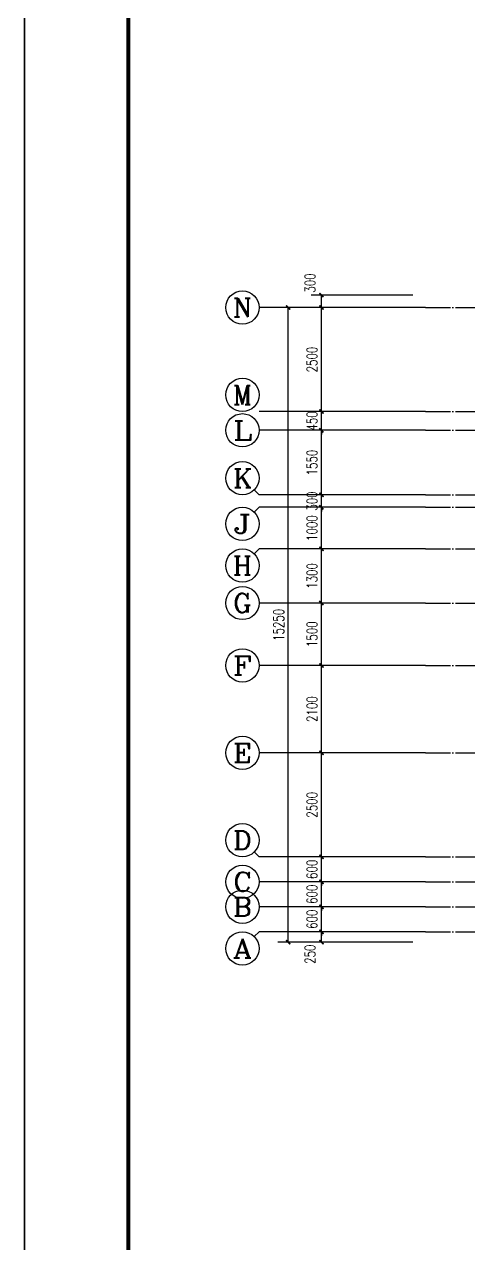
# Model space of a CAD drawing. Extents: x 393367 to 3005760, y 4998 to 826018.
# Drawn here: x 2635031 to 2645711, y 480007 to 509305 of the extents above; entities that cross this region are included whole.
import ezdxf
from ezdxf.enums import TextEntityAlignment as Align

# ---------------------------------------------------------------- set-up
doc = ezdxf.new("R2010")
doc.units = 0
doc.header["$LTSCALE"] = 1000
doc.linetypes.add('DOTE', pattern=[2.42, 2, -0.2, 0.02, -0.2])
doc.layers.get('0').update_dxf_attribs({"linetype": 'CONTINUOUS'})
doc.layers.get('Defpoints').update_dxf_attribs({"linetype": 'CONTINUOUS'})
for name, color, linetype in [('-TK', 7, 'CONTINUOUS'), ('AXIS', 3, 'CONTINUOUS'), ('AXIS_TEXT', 7, 'CONTINUOUS'), ('DOTE', 8, 'DOTE')]:
    doc.layers.add(name, color=color, linetype=linetype)
doc.layers.add('yichutu', color=7, linetype='CONTINUOUS', true_color=0xffffff, plot=False)
doc.styles.add('_TCH_AXIS', font='COMPLEX', dxfattribs={"bigfont": 'GBCBIG'})
doc.styles.add('_TCH_DIM_T3', font='SIMPLEX', dxfattribs={"width": 0.705882, "bigfont": 'GBCBIG'})
doc.styles.add('COMPLEX', font='COMPLEX')
doc.dimstyles.new('_TCH_ARCH&&100', dxfattribs={"dimtxt": 255, "dimasz": 100, "dimexe": 250, "dimexo": 300, "dimgap": 100, "dimtad": 1, "dimdec": 0, "dimzin": 0, "dimdsep": 46, "dimtxsty": '_TCH_DIM_T3', "dimblk": 'ARCHTICK', "dimcen": 0.09, "dimclrt": 7, "dimazin": 2, "dimtfac": 1, "dimtdec": 0, "dimtix": 1, "dimtmove": 2, "dimatfit": 3, "dimldrblk": 'ARCHTICK', "dimfxl": 1, "dimtolj": 1, "dimtzin": 0, "dimarcsym": 0})

# ---------------------------------------------------------------- blocks, each defined once
blk = doc.blocks.new('A1')
blk.add_lwpolyline([(0, 59400), (0, 0), (84100, 0), (84100, 59400)], close=True)
at = {"const_width": 100}
blk.add_lwpolyline([(2500, 58400), (2500, 1000), (83100, 1000), (83100, 58400)], close=True, dxfattribs=at)
blk = doc.blocks.new('_ArchTick')
at = {"color": 0, "linetype": 'ByBlock', "const_width": 0.4}
blk.add_lwpolyline([(-0.5, -0.5), (0.5, 0.5)], dxfattribs=at)
blk = doc.blocks.new('*D2884')
at = {"layer": 'AXIS', "color": 0, "lineweight": -2}
for p, q in [((2644373, 487501), (2641923, 487501)), ((2644373, 487251), (2641923, 487251)), ((2642173, 487251), (2642173, 487501))]:
    blk.add_line(p, q, dxfattribs=at)
at = {"layer": 'Defpoints', "color": 0}
for p in [(2642173, 487501), (2644673, 487501), (2644673, 487251)]:
    blk.add_point(p, dxfattribs=at)
at = {"layer": 'AXIS', "color": 0, "lineweight": -2, "xscale": 100, "yscale": 100, "zscale": 100}
for p, rotation in [((2642173, 487501), 90), ((2642173, 487251), 270)]:
    blk.add_blockref('_ArchTick', p, dxfattribs=dict(at, rotation=rotation))
at = {"layer": 'AXIS', "color": 7, "insert": (2641898, 486962), "char_height": 255, "attachment_point": 5, "rotation": 90, "style": '_TCH_DIM_T3'}
blk.add_mtext('\\A1;250', dxfattribs=at)
blk = doc.blocks.new('*D2885')
at = {"layer": 'AXIS', "color": 0, "lineweight": -2}
for p, q in [((2642173, 488101), (2642173, 488201)), ((2644373, 488101), (2641923, 488101)), ((2642173, 487501), (2642173, 488101)), ((2644373, 487501), (2641923, 487501)), ((2642173, 487501), (2642173, 487401))]:
    blk.add_line(p, q, dxfattribs=at)
at = {"layer": 'Defpoints', "color": 0}
for p in [(2642173, 488101), (2644673, 488101), (2644673, 487501)]:
    blk.add_point(p, dxfattribs=at)
at = {"layer": 'AXIS', "color": 0, "lineweight": -2, "xscale": 100, "yscale": 100, "zscale": 100}
for p, rotation in [((2642173, 488101), 270), ((2642173, 487501), 90)]:
    blk.add_blockref('_ArchTick', p, dxfattribs=dict(at, rotation=rotation))
at = {"layer": 'AXIS', "color": 7, "insert": (2641946, 487801), "char_height": 255, "attachment_point": 5, "rotation": 90, "style": '_TCH_DIM_T3'}
blk.add_mtext('\\A1;600', dxfattribs=at)
blk = doc.blocks.new('*D2886')
at = {"layer": 'AXIS', "color": 0, "lineweight": -2}
for p, q in [((2644373, 488701), (2641923, 488701)), ((2642173, 488701), (2642173, 488801)), ((2642173, 488101), (2642173, 488701)), ((2644373, 488101), (2641923, 488101)), ((2642173, 488101), (2642173, 488001))]:
    blk.add_line(p, q, dxfattribs=at)
at = {"layer": 'Defpoints', "color": 0}
for p in [(2642173, 488701), (2644673, 488701), (2644673, 488101)]:
    blk.add_point(p, dxfattribs=at)
at = {"layer": 'AXIS', "color": 0, "lineweight": -2, "xscale": 100, "yscale": 100, "zscale": 100}
for p, rotation in [((2642173, 488701), 270), ((2642173, 488101), 90)]:
    blk.add_blockref('_ArchTick', p, dxfattribs=dict(at, rotation=rotation))
at = {"layer": 'AXIS', "color": 7, "insert": (2641946, 488401), "char_height": 255, "attachment_point": 5, "rotation": 90, "style": '_TCH_DIM_T3'}
blk.add_mtext('\\A1;600', dxfattribs=at)
blk = doc.blocks.new('*D2887')
at = {"layer": 'AXIS', "color": 0, "lineweight": -2}
for p, q in [((2644373, 489301), (2641923, 489301)), ((2642173, 489301), (2642173, 489401)), ((2642173, 488701), (2642173, 489301)), ((2644373, 488701), (2641923, 488701)), ((2642173, 488701), (2642173, 488601))]:
    blk.add_line(p, q, dxfattribs=at)
at = {"layer": 'Defpoints', "color": 0}
for p in [(2642173, 489301), (2644673, 489301), (2644673, 488701)]:
    blk.add_point(p, dxfattribs=at)
at = {"layer": 'AXIS', "color": 0, "lineweight": -2, "xscale": 100, "yscale": 100, "zscale": 100}
for p, rotation in [((2642173, 489301), 270), ((2642173, 488701), 90)]:
    blk.add_blockref('_ArchTick', p, dxfattribs=dict(at, rotation=rotation))
at = {"layer": 'AXIS', "color": 7, "insert": (2641946, 489001), "char_height": 255, "attachment_point": 5, "rotation": 90, "style": '_TCH_DIM_T3'}
blk.add_mtext('\\A1;600', dxfattribs=at)
blk = doc.blocks.new('*D2888')
at = {"layer": 'AXIS', "color": 0, "lineweight": -2}
for p, q in [((2644373, 491801), (2641923, 491801)), ((2642173, 489301), (2642173, 491801)), ((2644373, 489301), (2641923, 489301))]:
    blk.add_line(p, q, dxfattribs=at)
at = {"layer": 'Defpoints', "color": 0}
for p in [(2642173, 491801), (2644673, 491801), (2644673, 489301)]:
    blk.add_point(p, dxfattribs=at)
at = {"layer": 'AXIS', "color": 0, "lineweight": -2, "xscale": 100, "yscale": 100, "zscale": 100}
for p, rotation in [((2642173, 491801), 90), ((2642173, 489301), 270)]:
    blk.add_blockref('_ArchTick', p, dxfattribs=dict(at, rotation=rotation))
at = {"layer": 'AXIS', "color": 7, "insert": (2641946, 490551), "char_height": 255, "attachment_point": 5, "rotation": 90, "style": '_TCH_DIM_T3'}
blk.add_mtext('\\A1;2500', dxfattribs=at)
blk = doc.blocks.new('*D2889')
at = {"layer": 'AXIS', "color": 0, "lineweight": -2}
for p, q in [((2644373, 493901), (2641923, 493901)), ((2642173, 491801), (2642173, 493901)), ((2644373, 491801), (2641923, 491801))]:
    blk.add_line(p, q, dxfattribs=at)
at = {"layer": 'Defpoints', "color": 0}
for p in [(2642173, 493901), (2644673, 493901), (2644673, 491801)]:
    blk.add_point(p, dxfattribs=at)
at = {"layer": 'AXIS', "color": 0, "lineweight": -2, "xscale": 100, "yscale": 100, "zscale": 100}
for p, rotation in [((2642173, 493901), 90), ((2642173, 491801), 270)]:
    blk.add_blockref('_ArchTick', p, dxfattribs=dict(at, rotation=rotation))
at = {"layer": 'AXIS', "color": 7, "insert": (2641946, 492851), "char_height": 255, "attachment_point": 5, "rotation": 90, "style": '_TCH_DIM_T3'}
blk.add_mtext('\\A1;2100', dxfattribs=at)
blk = doc.blocks.new('*D2890')
at = {"layer": 'AXIS', "color": 0, "lineweight": -2}
for p, q in [((2644373, 495401), (2641923, 495401)), ((2642173, 493901), (2642173, 495401)), ((2644373, 493901), (2641923, 493901))]:
    blk.add_line(p, q, dxfattribs=at)
at = {"layer": 'Defpoints', "color": 0}
for p in [(2642173, 495401), (2644673, 495401), (2644673, 493901)]:
    blk.add_point(p, dxfattribs=at)
at = {"layer": 'AXIS', "color": 0, "lineweight": -2, "xscale": 100, "yscale": 100, "zscale": 100}
for p, rotation in [((2642173, 495401), 90), ((2642173, 493901), 270)]:
    blk.add_blockref('_ArchTick', p, dxfattribs=dict(at, rotation=rotation))
at = {"layer": 'AXIS', "color": 7, "insert": (2641946, 494651), "char_height": 255, "attachment_point": 5, "rotation": 90, "style": '_TCH_DIM_T3'}
blk.add_mtext('\\A1;1500', dxfattribs=at)
blk = doc.blocks.new('*D2891')
at = {"layer": 'AXIS', "color": 0, "lineweight": -2}
for p, q in [((2644373, 496701), (2641923, 496701)), ((2642173, 495401), (2642173, 496701)), ((2644373, 495401), (2641923, 495401))]:
    blk.add_line(p, q, dxfattribs=at)
at = {"layer": 'Defpoints', "color": 0}
for p in [(2642173, 496701), (2644673, 496701), (2644673, 495401)]:
    blk.add_point(p, dxfattribs=at)
at = {"layer": 'AXIS', "color": 0, "lineweight": -2, "xscale": 100, "yscale": 100, "zscale": 100}
for p, rotation in [((2642173, 496701), 90), ((2642173, 495401), 270)]:
    blk.add_blockref('_ArchTick', p, dxfattribs=dict(at, rotation=rotation))
at = {"layer": 'AXIS', "color": 7, "insert": (2641946, 496051), "char_height": 255, "attachment_point": 5, "rotation": 90, "style": '_TCH_DIM_T3'}
blk.add_mtext('\\A1;1300', dxfattribs=at)
blk = doc.blocks.new('*D2892')
at = {"layer": 'AXIS', "color": 0, "lineweight": -2}
for p, q in [((2644373, 497701), (2641923, 497701)), ((2642173, 496701), (2642173, 497701)), ((2644373, 496701), (2641923, 496701))]:
    blk.add_line(p, q, dxfattribs=at)
at = {"layer": 'Defpoints', "color": 0}
for p in [(2642173, 497701), (2644673, 497701), (2644673, 496701)]:
    blk.add_point(p, dxfattribs=at)
at = {"layer": 'AXIS', "color": 0, "lineweight": -2, "xscale": 100, "yscale": 100, "zscale": 100}
for p, rotation in [((2642173, 497701), 90), ((2642173, 496701), 270)]:
    blk.add_blockref('_ArchTick', p, dxfattribs=dict(at, rotation=rotation))
at = {"layer": 'AXIS', "color": 7, "insert": (2641946, 497201), "char_height": 255, "attachment_point": 5, "rotation": 90, "style": '_TCH_DIM_T3'}
blk.add_mtext('\\A1;1000', dxfattribs=at)
blk = doc.blocks.new('*D2893')
at = {"layer": 'AXIS', "color": 0, "lineweight": -2}
for p, q in [((2642173, 498001), (2642173, 498101)), ((2644373, 498001), (2641923, 498001)), ((2642173, 497701), (2642173, 498001)), ((2644373, 497701), (2641923, 497701)), ((2642173, 497701), (2642173, 497601))]:
    blk.add_line(p, q, dxfattribs=at)
at = {"layer": 'Defpoints', "color": 0}
for p in [(2642173, 498001), (2644673, 498001), (2644673, 497701)]:
    blk.add_point(p, dxfattribs=at)
at = {"layer": 'AXIS', "color": 0, "lineweight": -2, "xscale": 100, "yscale": 100, "zscale": 100}
for p, rotation in [((2642173, 498001), 270), ((2642173, 497701), 90)]:
    blk.add_blockref('_ArchTick', p, dxfattribs=dict(at, rotation=rotation))
at = {"layer": 'AXIS', "color": 7, "insert": (2641946, 497851), "char_height": 255, "attachment_point": 5, "rotation": 90, "style": '_TCH_DIM_T3'}
blk.add_mtext('\\A1;300', dxfattribs=at)
blk = doc.blocks.new('*D2894')
at = {"layer": 'AXIS', "color": 0, "lineweight": -2}
for p, q in [((2644373, 499551), (2641923, 499551)), ((2642173, 498001), (2642173, 499551)), ((2644373, 498001), (2641923, 498001))]:
    blk.add_line(p, q, dxfattribs=at)
at = {"layer": 'Defpoints', "color": 0}
for p in [(2642173, 499551), (2644673, 499551), (2644673, 498001)]:
    blk.add_point(p, dxfattribs=at)
at = {"layer": 'AXIS', "color": 0, "lineweight": -2, "xscale": 100, "yscale": 100, "zscale": 100}
for p, rotation in [((2642173, 499551), 90), ((2642173, 498001), 270)]:
    blk.add_blockref('_ArchTick', p, dxfattribs=dict(at, rotation=rotation))
at = {"layer": 'AXIS', "color": 7, "insert": (2641946, 498776), "char_height": 255, "attachment_point": 5, "rotation": 90, "style": '_TCH_DIM_T3'}
blk.add_mtext('\\A1;1550', dxfattribs=at)
blk = doc.blocks.new('*D2895')
at = {"layer": 'AXIS', "color": 0, "lineweight": -2}
for p, q in [((2644373, 502501), (2641123, 502501)), ((2641373, 487251), (2641373, 502501)), ((2644373, 487251), (2641123, 487251))]:
    blk.add_line(p, q, dxfattribs=at)
at = {"layer": 'Defpoints', "color": 0}
for p in [(2641373, 502501), (2644673, 502501), (2644673, 487251)]:
    blk.add_point(p, dxfattribs=at)
at = {"layer": 'AXIS', "color": 0, "lineweight": -2, "xscale": 100, "yscale": 100, "zscale": 100}
for p, rotation in [((2641373, 502501), 90), ((2641373, 487251), 270)]:
    blk.add_blockref('_ArchTick', p, dxfattribs=dict(at, rotation=rotation))
at = {"layer": 'AXIS', "color": 7, "insert": (2641146, 494876), "char_height": 255, "attachment_point": 5, "rotation": 90, "style": '_TCH_DIM_T3'}
blk.add_mtext('\\A1;15250', dxfattribs=at)
blk = doc.blocks.new('_axiso')
blk.add_circle((0, 0), 0.5)
at = {"layer": 'AXIS_TEXT', "style": 'COMPLEX', "width": 1.041667}
blk.add_attdef('A', text='', height=0.56, dxfattribs=at).set_placement((-0.25, -0.28), (0.25, -0.28), align=Align.FIT)
blk = doc.blocks.new('*D2921')
at = {"layer": 'AXIS', "color": 0, "lineweight": -2}
for p, q in [((2644373, 502501), (2641923, 502501)), ((2642173, 500001), (2642173, 502501)), ((2644373, 500001), (2641923, 500001))]:
    blk.add_line(p, q, dxfattribs=at)
at = {"layer": 'Defpoints', "color": 0}
for p in [(2642173, 502501), (2644673, 502501), (2644673, 500001)]:
    blk.add_point(p, dxfattribs=at)
at = {"layer": 'AXIS', "color": 0, "lineweight": -2, "xscale": 100, "yscale": 100, "zscale": 100}
for p, rotation in [((2642173, 502501), 90), ((2642173, 500001), 270)]:
    blk.add_blockref('_ArchTick', p, dxfattribs=dict(at, rotation=rotation))
at = {"layer": 'AXIS', "color": 7, "insert": (2641946, 501251), "char_height": 255, "attachment_point": 5, "rotation": 90, "style": '_TCH_DIM_T3'}
blk.add_mtext('\\A1;2500', dxfattribs=at)
blk = doc.blocks.new('*D2922')
at = {"layer": 'AXIS', "color": 0, "lineweight": -2}
for p, q in [((2644373, 502801), (2641923, 502801)), ((2642173, 502501), (2642173, 502801)), ((2644373, 502501), (2641923, 502501))]:
    blk.add_line(p, q, dxfattribs=at)
at = {"layer": 'Defpoints', "color": 0}
for p in [(2642173, 502801), (2644673, 502801), (2644673, 502501)]:
    blk.add_point(p, dxfattribs=at)
at = {"layer": 'AXIS', "color": 0, "lineweight": -2, "xscale": 100, "yscale": 100, "zscale": 100}
for p, rotation in [((2642173, 502801), 90), ((2642173, 502501), 270)]:
    blk.add_blockref('_ArchTick', p, dxfattribs=dict(at, rotation=rotation))
at = {"layer": 'AXIS', "color": 7, "insert": (2641898, 503090), "char_height": 255, "attachment_point": 5, "rotation": 90, "style": '_TCH_DIM_T3'}
blk.add_mtext('\\A1;300', dxfattribs=at)
blk = doc.blocks.new('*D2923')
at = {"layer": 'AXIS', "color": 0, "lineweight": -2}
for p, q in [((2644373, 500001), (2641923, 500001)), ((2642173, 500001), (2642173, 500101)), ((2642173, 499551), (2642173, 500001)), ((2644373, 499551), (2641923, 499551)), ((2642173, 499551), (2642173, 499451))]:
    blk.add_line(p, q, dxfattribs=at)
at = {"layer": 'Defpoints', "color": 0}
for p in [(2642173, 500001), (2644673, 500001), (2644673, 499551)]:
    blk.add_point(p, dxfattribs=at)
at = {"layer": 'AXIS', "color": 0, "lineweight": -2, "xscale": 100, "yscale": 100, "zscale": 100}
for p, rotation in [((2642173, 500001), 270), ((2642173, 499551), 90)]:
    blk.add_blockref('_ArchTick', p, dxfattribs=dict(at, rotation=rotation))
at = {"layer": 'AXIS', "color": 7, "insert": (2641946, 499776), "char_height": 255, "attachment_point": 5, "rotation": 90, "style": '_TCH_DIM_T3'}
blk.add_mtext('\\A1;450', dxfattribs=at)
blk = doc.blocks.new('yct-841-594-84100-59400-100-1000')
at = {"layer": 'yichutu', "color": 7, "true_color": 0xffffff}
blk.add_lwpolyline([(0, 0), (0, 59400), (84100, 59400), (84100, 0)], close=True, dxfattribs=at)

msp = doc.modelspace()

# ---------------------------------------------------------------- linework, layer by layer
at = {"layer": 'AXIS'}
for p, q in [((2644673.32484, 502500.93054), (2640673.32484, 502500.93054)), ((2644673.32484, 500000.93054), (2640673.32484, 500000.93054)), ((2644673.32484, 499550.93054), (2640673.32484, 499550.93054)), ((2640556.16755, 498118.08783), (2640673.32484, 498000.93054)), ((2644673.32484, 498000.93054), (2640673.32484, 498000.93054)), ((2640556.16755, 497583.77326), (2640673.32484, 497700.93054)), ((2644673.32484, 497700.93054), (2640673.32484, 497700.93054)), ((2640556.16755, 496583.77325), (2640673.32484, 496700.93054)), ((2644673.32484, 496700.93054), (2640673.32484, 496700.93054)), ((2644673.32484, 495400.93054), (2640673.32484, 495400.93054)), ((2644673.32484, 493900.93054), (2640673.32484, 493900.93054)), ((2644673.32484, 491800.93054), (2640673.32484, 491800.93054)), ((2640556.16755, 489418.08782), (2640673.32484, 489300.93054)), ((2644673.32484, 489300.93054), (2640673.32484, 489300.93054)), ((2644673.32484, 488700.93054), (2640673.32484, 488700.93054)), ((2644673.32484, 488100.93054), (2640673.32484, 488100.93054)), ((2640556.16755, 487383.77325), (2640673.32484, 487500.93054)), ((2644673.32484, 487500.93054), (2640673.32484, 487500.93054))]:
    msp.add_line(p, q, dxfattribs=at)
at = {"layer": 'DOTE', "linetype": 'DOTE', "ltscale": 0.3}
for p, q in [((2644673.32484, 502500.93054), (2703473.32484, 502500.93054)), ((2644673.32484, 500000.93054), (2703473.32484, 500000.93054)), ((2644673.32484, 499550.93054), (2703473.32484, 499550.93054)), ((2644673.32484, 498000.93054), (2703473.32484, 498000.93054)), ((2644673.32484, 497700.93054), (2703473.32484, 497700.93054)), ((2644673.32484, 496700.93054), (2703473.32484, 496700.93054)), ((2644673.32484, 495400.93054), (2703473.32484, 495400.93054)), ((2644673.32484, 493900.93054), (2703473.32484, 493900.93054)), ((2644673.32484, 491800.93054), (2703473.32484, 491800.93054)), ((2644673.32484, 489300.93054), (2703473.32484, 489300.93054)), ((2644673.32484, 488700.93054), (2703473.32484, 488700.93054)), ((2644673.32484, 488100.93054), (2703473.32484, 488100.93054)), ((2644673.32484, 487500.93054), (2703473.32484, 487500.93054))]:
    msp.add_line(p, q, dxfattribs=at)

# ---------------------------------------------------------------- block references
at = {"layer": '-TK'}
msp.add_blockref('A1', (2635031.48405, 458562.12225), dxfattribs=at)
at = {"layer": 'AXIS'}
ref = msp.add_blockref('_axiso', (2640273.32484, 502500.93054), dxfattribs=dict(at, xscale=800, yscale=800, zscale=800))
ref.add_attrib('A', 'N', dxfattribs={"layer": 'AXIS_TEXT', "height": 452.54834, "style": '_TCH_AXIS', "width": 1.105263}).set_placement((2640047.05067, 502274.65637), (2640499.59901, 502274.65637), align=Align.FIT)
ref = msp.add_blockref('_axiso', (2640273.32484, 500400.93054), dxfattribs=dict(at, xscale=800, yscale=800, zscale=800))
ref.add_attrib('A', 'M', dxfattribs={"layer": 'AXIS_TEXT', "height": 452.54834, "style": '_TCH_AXIS'}).set_placement((2640047.05067, 500174.65637), (2640499.59901, 500174.65637), align=Align.FIT)
ref = msp.add_blockref('_axiso', (2640273.32484, 499550.93054), dxfattribs=dict(at, xscale=800, yscale=800, zscale=800))
ref.add_attrib('A', 'L', dxfattribs={"layer": 'AXIS_TEXT', "height": 452.54834, "style": '_TCH_AXIS', "width": 1.4}).set_placement((2640047.05067, 499324.65637), (2640499.59901, 499324.65637), align=Align.FIT)
ref = msp.add_blockref('_axiso', (2640273.32484, 498400.93054), dxfattribs=dict(at, xscale=800, yscale=800, zscale=800))
ref.add_attrib('A', 'K', dxfattribs={"layer": 'AXIS_TEXT', "height": 452.54834, "style": '_TCH_AXIS', "width": 1.105263}).set_placement((2640047.05067, 498174.65637), (2640499.59901, 498174.65637), align=Align.FIT)
ref = msp.add_blockref('_axiso', (2640273.32484, 497300.93054), dxfattribs=dict(at, xscale=800, yscale=800, zscale=800))
ref.add_attrib('A', 'J', dxfattribs={"layer": 'AXIS_TEXT', "height": 452.54834, "style": '_TCH_AXIS', "width": 1.909091}).set_placement((2640047.05067, 497074.65637), (2640499.59901, 497074.65637), align=Align.FIT)
ref = msp.add_blockref('_axiso', (2640273.32484, 496300.93054), dxfattribs=dict(at, xscale=800, yscale=800, zscale=800))
ref.add_attrib('A', 'H', dxfattribs={"layer": 'AXIS_TEXT', "height": 452.54834, "style": '_TCH_AXIS', "width": 1.05}).set_placement((2640047.05067, 496074.65637), (2640499.59901, 496074.65637), align=Align.FIT)
ref = msp.add_blockref('_axiso', (2640273.32484, 495400.93054), dxfattribs=dict(at, xscale=800, yscale=800, zscale=800))
ref.add_attrib('A', 'G', dxfattribs={"layer": 'AXIS_TEXT', "height": 452.54834, "style": '_TCH_AXIS', "width": 1.166667}).set_placement((2640047.05067, 495174.65637), (2640499.59901, 495174.65637), align=Align.FIT)
ref = msp.add_blockref('_axiso', (2640273.32484, 493900.93054), dxfattribs=dict(at, xscale=800, yscale=800, zscale=800))
ref.add_attrib('A', 'F', dxfattribs={"layer": 'AXIS_TEXT', "height": 452.54834, "style": '_TCH_AXIS', "width": 1.3125}).set_placement((2640047.05067, 493674.65637), (2640499.59901, 493674.65637), align=Align.FIT)
ref = msp.add_blockref('_axiso', (2640273.32484, 491800.93054), dxfattribs=dict(at, xscale=800, yscale=800, zscale=800))
ref.add_attrib('A', 'E', dxfattribs={"layer": 'AXIS_TEXT', "height": 452.54834, "style": '_TCH_AXIS', "width": 1.3125}).set_placement((2640047.05067, 491574.65637), (2640499.59901, 491574.65637), align=Align.FIT)
ref = msp.add_blockref('_axiso', (2640273.32484, 489700.93054), dxfattribs=dict(at, xscale=800, yscale=800, zscale=800))
ref.add_attrib('A', 'D', dxfattribs={"layer": 'AXIS_TEXT', "height": 452.54834, "style": '_TCH_AXIS', "width": 1.235294}).set_placement((2640047.05067, 489474.65637), (2640499.59901, 489474.65637), align=Align.FIT)
ref = msp.add_blockref('_axiso', (2640273.32484, 488700.93054), dxfattribs=dict(at, xscale=800, yscale=800, zscale=800))
ref.add_attrib('A', 'C', dxfattribs={"layer": 'AXIS_TEXT', "height": 452.54834, "style": '_TCH_AXIS', "width": 1.4}).set_placement((2640047.05067, 488474.65637), (2640499.59901, 488474.65637), align=Align.FIT)
ref = msp.add_blockref('_axiso', (2640273.32484, 488100.93054), dxfattribs=dict(at, xscale=800, yscale=800, zscale=800))
ref.add_attrib('A', 'B', dxfattribs={"layer": 'AXIS_TEXT', "height": 452.54834, "style": '_TCH_AXIS', "width": 1.235294}).set_placement((2640047.05067, 487874.65637), (2640499.59901, 487874.65637), align=Align.FIT)
ref = msp.add_blockref('_axiso', (2640273.32484, 487100.93054), dxfattribs=dict(at, xscale=800, yscale=800, zscale=800))
ref.add_attrib('A', 'A', dxfattribs={"layer": 'AXIS_TEXT', "height": 452.54834, "style": '_TCH_AXIS', "width": 1.166667}).set_placement((2640047.05067, 486874.65637), (2640499.59901, 486874.65637), align=Align.FIT)
at = {"layer": 'yichutu'}
msp.add_blockref('yct-841-594-84100-59400-100-1000', (2635031.48405, 458562.12225), dxfattribs=at)

# ---------------------------------------------------------------- dimensions: what is measured, and where the dimension line sits
at = {"layer": 'AXIS'}
for base, p1, p2, picture, middle in [((2642173.32484, 502801.03609), (2644673.32484, 502500.93054), (2644673.32484, 502801.03609), '*D2922', (2641898.32484, 503090.03609)), ((2642173.32484, 487500.93054), (2644673.32484, 487250.93054), (2644673.32484, 487500.93054), '*D2884', (2641898.32484, 486961.93054))]:
    dim = msp.add_linear_dim(base=base, p1=p1, p2=p2, angle=90, dimstyle='_TCH_ARCH&&100', dxfattribs=at)
    dim.commit()
    dim.dimension.update_dxf_attribs({"geometry": picture, "text_midpoint": middle, "dimtype": 161})
for p1, p2, distance, picture, middle in [((2644673.32484, 487250.93054), (2644673.32484, 502500.93054), 3300, '*D2895', (2641145.82484, 494875.93054)), ((2644673.32484, 500000.93054), (2644673.32484, 502500.93054), 2500, '*D2921', (2641945.82484, 501250.93054)), ((2644673.32484, 499550.93054), (2644673.32484, 500000.93054), 2500, '*D2923', (2641945.82484, 499775.93054)), ((2644673.32484, 498000.93054), (2644673.32484, 499550.93054), 2500, '*D2894', (2641945.82484, 498775.93054)), ((2644673.32484, 497700.93054), (2644673.32484, 498000.93054), 2500, '*D2893', (2641945.82484, 497850.93054)), ((2644673.32484, 496700.93054), (2644673.32484, 497700.93054), 2500, '*D2892', (2641945.82484, 497200.93054)), ((2644673.32484, 495400.93054), (2644673.32484, 496700.93054), 2500, '*D2891', (2641945.82484, 496050.93054)), ((2644673.32484, 493900.93054), (2644673.32484, 495400.93054), 2500, '*D2890', (2641945.82484, 494650.93054)), ((2644673.32484, 491800.93054), (2644673.32484, 493900.93054), 2500, '*D2889', (2641945.82484, 492850.93054)), ((2644673.32484, 489300.93054), (2644673.32484, 491800.93054), 2500, '*D2888', (2641945.82484, 490550.93054)), ((2644673.32484, 488700.93054), (2644673.32484, 489300.93054), 2500, '*D2887', (2641945.82484, 489000.93054)), ((2644673.32484, 488100.93054), (2644673.32484, 488700.93054), 2500, '*D2886', (2641945.82484, 488400.93054)), ((2644673.32484, 487500.93054), (2644673.32484, 488100.93054), 2500, '*D2885', (2641945.82484, 487800.93054))]:
    dim = msp.add_aligned_dim(p1=p1, p2=p2, distance=distance, dimstyle='_TCH_ARCH&&100', dxfattribs=at)
    dim.commit()
    dim.dimension.update_dxf_attribs({"geometry": picture, "text_midpoint": middle})

doc.saveas('drawing.dxf')
